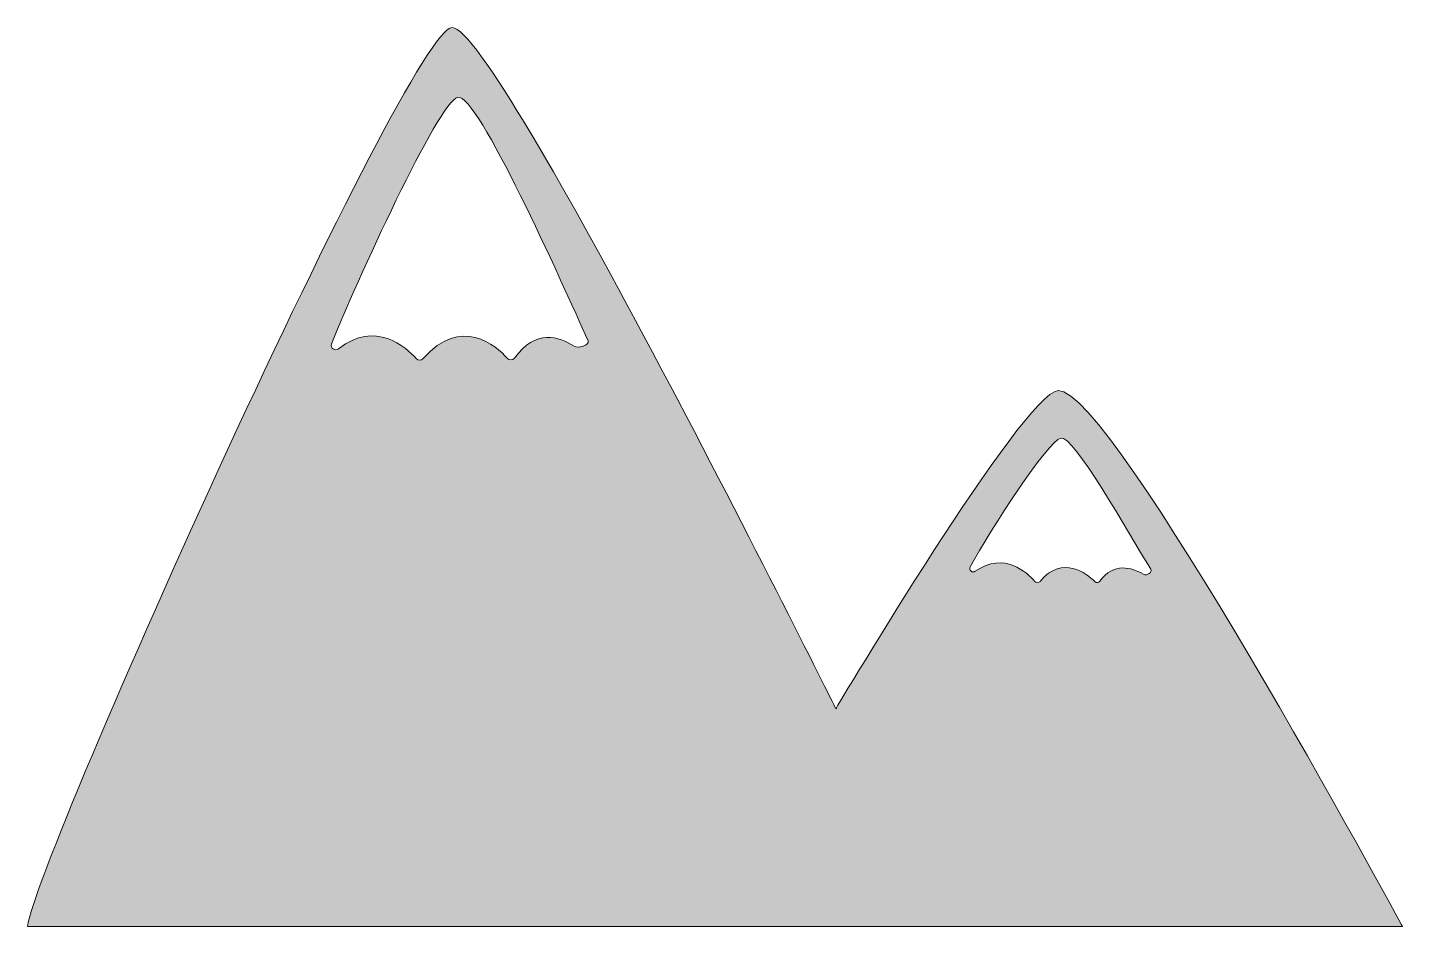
# Model space of a CAD drawing. Header units: inches. Extents: x 5 to 590, y -526 to -143.
import ezdxf

# ---------------------------------------------------------------- set-up
doc = ezdxf.new("R2010")
doc.units = ezdxf.units.IN
doc.header["$MEASUREMENT"] = 0
doc.layers.add('Layer 1', color=7, linetype='Continuous')

msp = doc.modelspace()

# ---------------------------------------------------------------- hatches: boundary and pattern name
at = {"layer": 'Layer 1', "true_color": 0x414549}
h = msp.add_hatch(color=69, dxfattribs=at)
h.dxf.hatch_style = 2
edge = h.paths.add_edge_path()
edge.add_spline(control_points=[(443.48, -297.93), (428.55, -299), (348.84, -433.3), (348.84, -433.3), (348.84, -433.3), (204.75, -143.37), (185.55, -143.37), (167.41, -143.37), (9.07, -495.16), (4.8, -526), (4.8, -526), (590, -526), (590, -526), (589.9, -526), (465.88, -296.28), (443.48, -297.93)], knot_values=[0, 0, 0, 0, 1, 1, 1, 2, 2, 2, 3, 3, 3, 4, 4, 4, 5, 5, 5, 5], degree=3, periodic=1)
edge = h.paths.add_edge_path()
edge.add_spline(control_points=[(237.43, -279.02), (231.12, -274.85), (221.04, -271.56), (212.02, -284.07), (211.34, -285.04), (209.79, -285.13), (209.01, -284.16), (204.17, -278.83), (189.43, -265.84), (173.23, -284.26), (172.46, -285.13), (171, -285.13), (170.23, -284.26), (165.96, -279.51), (152.87, -267.78), (137.16, -280.09), (135.71, -281.25), (133.48, -279.8), (134.15, -278.15), (144.24, -252.75), (179.73, -174.88), (187.97, -173.04), (196.31, -171.2), (232, -251.48), (243.44, -276.79), (244.12, -278.64), (238.98, -280.09), (237.43, -279.02)], knot_values=[0, 0, 0, 0, 1, 1, 1, 2, 2, 2, 3, 3, 3, 4, 4, 4, 5, 5, 5, 6, 6, 6, 7, 7, 7, 8, 8, 8, 9, 9, 9, 9], degree=3, periodic=1)
edge = h.paths.add_edge_path()
edge.add_spline(control_points=[(479.84, -376.09), (474.61, -373.08), (466.95, -370.95), (461.23, -379), (460.74, -379.77), (459.68, -379.87), (459, -379.19), (455.6, -375.8), (445.52, -367.65), (435.72, -379.09), (435.14, -379.77), (434.08, -379.77), (433.49, -379.09), (430.29, -375.41), (420.5, -366.2), (408.19, -374.83), (406.92, -375.7), (405.28, -374.34), (406.05, -372.98), (414.68, -356.69), (439.12, -319.36), (444.55, -318.1), (450.08, -316.84), (472.86, -357.76), (482.85, -373.95), (483.63, -375.31), (481.2, -376.86), (479.84, -376.09)], knot_values=[0, 0, 0, 0, 1, 1, 1, 2, 2, 2, 3, 3, 3, 4, 4, 4, 5, 5, 5, 6, 6, 6, 7, 7, 7, 8, 8, 8, 9, 9, 9, 9], degree=3, periodic=1)

# ---------------------------------------------------------------- linework, layer by layer
at = {"layer": 'Layer 1', "lineweight": 0}
for points, knots in [([(443.48, -297.93), (428.55, -299), (348.84, -433.3), (348.84, -433.3), (348.84, -433.3), (204.75, -143.37), (185.55, -143.37), (167.41, -143.37), (9.07, -495.16), (4.8, -526), (4.8, -526), (590, -526), (590, -526), (589.9, -526), (465.88, -296.28), (443.48, -297.93)], [0, 0, 0, 0, 1, 1, 1, 2, 2, 2, 3, 3, 3, 4, 4, 4, 5, 5, 5, 5]), ([(237.43, -279.02), (231.12, -274.85), (221.04, -271.56), (212.02, -284.07), (211.34, -285.04), (209.79, -285.13), (209.01, -284.16), (204.17, -278.83), (189.43, -265.84), (173.23, -284.26), (172.46, -285.13), (171, -285.13), (170.23, -284.26), (165.96, -279.51), (152.87, -267.78), (137.16, -280.09), (135.71, -281.25), (133.48, -279.8), (134.15, -278.15), (144.24, -252.75), (179.73, -174.88), (187.97, -173.04), (196.31, -171.2), (232, -251.48), (243.44, -276.79), (244.12, -278.64), (238.98, -280.09), (237.43, -279.02)], [0, 0, 0, 0, 1, 1, 1, 2, 2, 2, 3, 3, 3, 4, 4, 4, 5, 5, 5, 6, 6, 6, 7, 7, 7, 8, 8, 8, 9, 9, 9, 9]), ([(479.84, -376.09), (474.61, -373.08), (466.95, -370.95), (461.23, -379), (460.74, -379.77), (459.68, -379.87), (459, -379.19), (455.6, -375.8), (445.52, -367.65), (435.72, -379.09), (435.14, -379.77), (434.08, -379.77), (433.49, -379.09), (430.29, -375.41), (420.5, -366.2), (408.19, -374.83), (406.92, -375.7), (405.28, -374.34), (406.05, -372.98), (414.68, -356.69), (439.12, -319.36), (444.55, -318.1), (450.08, -316.84), (472.86, -357.76), (482.85, -373.95), (483.63, -375.31), (481.2, -376.86), (479.84, -376.09)], [0, 0, 0, 0, 1, 1, 1, 2, 2, 2, 3, 3, 3, 4, 4, 4, 5, 5, 5, 6, 6, 6, 7, 7, 7, 8, 8, 8, 9, 9, 9, 9])]:
    msp.add_open_spline(points, degree=3, knots=knots, dxfattribs=at)

doc.saveas('drawing.dxf')
